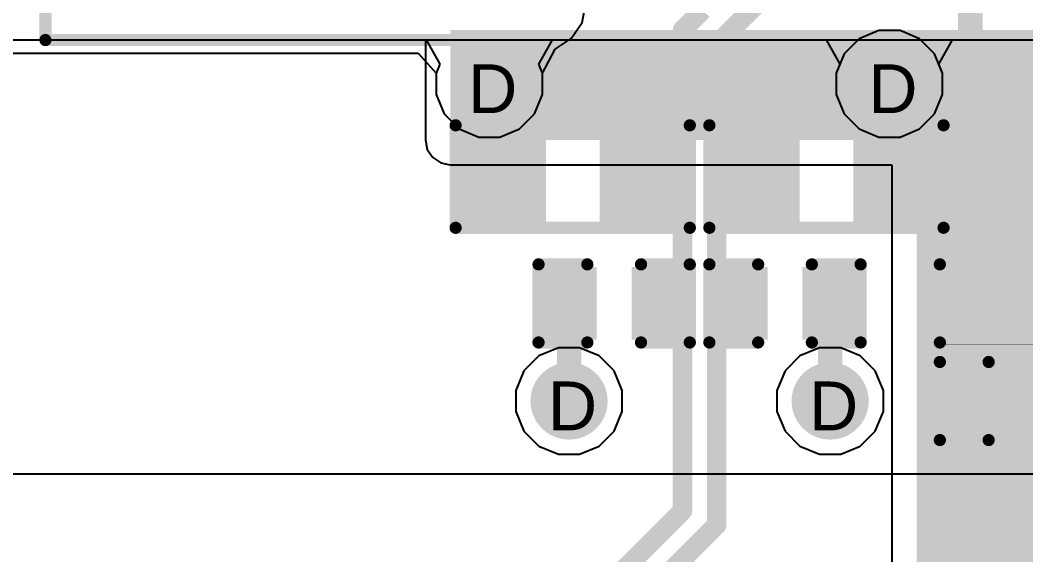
# Model space of a CAD drawing. Header units: inches. Extents: x 0 to 5401, y 0 to 5414.
# Drawn here: x 118.02 to 128.49, y 90.24 to 95.81 of the extents above; entities that cross this region are included whole.
import ezdxf

# ---------------------------------------------------------------- set-up
doc = ezdxf.new("R2010")
doc.units = ezdxf.units.IN
for name, color, linetype in [('Bottom Layer', 5, 'Continuous'), ('Bottom Solder', 6, 'Continuous'), ('Drill Drawing', 1, 'Continuous'), ('Layer 1', 16, 'Continuous'), ('Layer 2', 76, 'Continuous'), ('Top Layer', 1, 'Continuous'), ('Top Overlay', 2, 'Continuous'), ('Top Paste', 8, 'Continuous'), ('Top Solder', 216, 'Continuous'), ('Via Holes', 16, 'Continuous')]:
    doc.layers.add(name, color=color, linetype=linetype)
doc.styles.add('Arial', font='', dxfattribs={"height": 0.2})
doc.styles.get('Arial').set_extended_font_data('Arial')

# ---------------------------------------------------------------- blocks, each defined once
blk = doc.blocks.new('R___0402_53')
at = {"layer": 'Top Layer'}
for points in [[(-0.6985, -0.3175), (-0.6985, 0.3175), (-0.2412999999999999, 0.3175), (-0.2413, -0.3175)], [(0.2412999999999999, -0.3175), (0.2413, 0.3175), (0.6985, 0.3175), (0.6985, -0.3175)]]:
    blk.add_hatch(color=1, dxfattribs=at).paths.add_polyline_path(points)
at = {"layer": 'Top Paste'}
for points in [[(-0.6985, -0.3175), (-0.6985, 0.3175), (-0.2412999999999999, 0.3175), (-0.2413, -0.3175)], [(0.2412999999999999, -0.3175), (0.2413, 0.3175), (0.6985, 0.3175), (0.6985, -0.3175)]]:
    blk.add_hatch(color=8, dxfattribs=at).paths.add_polyline_path(points)
at = {"layer": 'Top Solder'}
for points in [[(-0.75350116, -0.37250116), (-0.75350116, 0.37250116), (-0.1862988399999999, 0.37250116), (-0.18629884, -0.37250116)], [(0.1862988399999999, -0.37250116), (0.18629884, 0.37250116), (0.75350116, 0.37250116), (0.75350116, -0.37250116)]]:
    blk.add_hatch(color=216, dxfattribs=at).paths.add_polyline_path(points)
at = {"layer": 'Top Overlay'}
for points in [[(-0.7874, 0.4064, 0.127, 0.127, 0), (0.7874, 0.4064, 0.127, 0.127, 0)], [(-0.7874, -0.4064, 0.127, 0.127, 0), (-0.7874, 0.4064, 0.127, 0.127, 0)], [(0.7874, -0.4064, 0.127, 0.127, 0), (0.7874, 0.4064, 0.127, 0.127, 0)], [(-0.7874, -0.4064, 0.127, 0.127, 0), (0.7874, -0.4064, 0.127, 0.127, 0)], [(-0.8128, -0.4318, 0.0032258, 0.0032258, 0), (0.8128, -0.4318, 0.0032258, 0.0032258, 0)]]:
    blk.add_lwpolyline(points, format="xyseb", dxfattribs=at)
for points in [[(-0.8191499999999999, 0.4064, 0.0635, 0.0635, 1), (-0.7556499999999999, 0.4064, 0.0635, 0.0635, 1)], [(-0.8191499999999999, 0.4064, 0.0635, 0.0635, 1), (-0.7556499999999999, 0.4064, 0.0635, 0.0635, 1)], [(0.7556499999999999, 0.4064, 0.0635, 0.0635, 1), (0.8191499999999999, 0.4064, 0.0635, 0.0635, 1)], [(0.7556499999999999, 0.4064, 0.0635, 0.0635, 1), (0.8191499999999999, 0.4064, 0.0635, 0.0635, 1)], [(-0.8191499999999999, -0.4064, 0.0635, 0.0635, 1), (-0.7556499999999999, -0.4064, 0.0635, 0.0635, 1)], [(-0.8191499999999999, -0.4064, 0.0635, 0.0635, 1), (-0.7556499999999999, -0.4064, 0.0635, 0.0635, 1)], [(0.7556499999999999, -0.4064, 0.0635, 0.0635, 1), (0.8191499999999999, -0.4064, 0.0635, 0.0635, 1)], [(0.7556499999999999, -0.4064, 0.0635, 0.0635, 1), (0.8191499999999999, -0.4064, 0.0635, 0.0635, 1)], [(-0.81360518, -0.4318, 0.0016129, 0.0016129, 1), (-0.8119948199999999, -0.4318, 0.0016129, 0.0016129, 1)], [(0.8119948199999999, -0.4318, 0.0016129, 0.0016129, 1), (0.81360518, -0.4318, 0.0016129, 0.0016129, 1)]]:
    blk.add_lwpolyline(points, format="xyseb", close=True, dxfattribs=at)
blk = doc.blocks.new('R___0603_60')
at = {"layer": 'Top Layer'}
for points in [[(-0.3809999999999999, 0.4445), (-0.3810000000000001, -0.4445), (-1.143, -0.4445), (-1.143, 0.4445)], [(1.143, 0.4445), (1.143, -0.4445), (0.3809999999999999, -0.4445), (0.3810000000000001, 0.4445)]]:
    blk.add_hatch(color=1, dxfattribs=at).paths.add_polyline_path(points)
at = {"layer": 'Top Paste'}
for points in [[(-0.3809999999999999, 0.4445), (-0.3810000000000001, -0.4445), (-1.143, -0.4445), (-1.143, 0.4445)], [(1.143, 0.4445), (1.143, -0.4445), (0.3809999999999999, -0.4445), (0.3810000000000001, 0.4445)]]:
    blk.add_hatch(color=8, dxfattribs=at).paths.add_polyline_path(points)
at = {"layer": 'Top Solder'}
for points in [[(-0.2793999999999999, 0.5460999999999999), (-0.2794, -0.5461), (-1.2446, -0.5460999999999999), (-1.2446, 0.5461)], [(1.2446, 0.5460999999999999), (1.2446, -0.5461), (0.2793999999999999, -0.5460999999999999), (0.2794, 0.5461)]]:
    blk.add_hatch(color=216, dxfattribs=at).paths.add_polyline_path(points)
at = {"layer": 'Top Overlay'}
for points in [[(-1.2192, -0.5334, 0.127, 0.127, 0), (-1.2192, 0.5334, 0.127, 0.127, 0)], [(-1.2192, 0.5334, 0.127, 0.127, 0), (1.2192, 0.5334, 0.127, 0.127, 0)], [(1.2192, -0.5334, 0.127, 0.127, 0), (1.2192, 0.5334, 0.127, 0.127, 0)], [(-1.2192, -0.5334, 0.127, 0.127, 0), (1.2192, -0.5334, 0.127, 0.127, 0)]]:
    blk.add_lwpolyline(points, format="xyseb", dxfattribs=at)
for points in [[(-1.25095, 0.5334, 0.0635, 0.0635, 1), (-1.18745, 0.5334, 0.0635, 0.0635, 1)], [(-1.25095, 0.5334, 0.0635, 0.0635, 1), (-1.18745, 0.5334, 0.0635, 0.0635, 1)], [(1.18745, 0.5334, 0.0635, 0.0635, 1), (1.25095, 0.5334, 0.0635, 0.0635, 1)], [(1.18745, 0.5334, 0.0635, 0.0635, 1), (1.25095, 0.5334, 0.0635, 0.0635, 1)], [(-1.25095, -0.5334, 0.0635, 0.0635, 1), (-1.18745, -0.5334, 0.0635, 0.0635, 1)], [(-1.25095, -0.5334, 0.0635, 0.0635, 1), (-1.18745, -0.5334, 0.0635, 0.0635, 1)], [(1.18745, -0.5334, 0.0635, 0.0635, 1), (1.25095, -0.5334, 0.0635, 0.0635, 1)], [(1.18745, -0.5334, 0.0635, 0.0635, 1), (1.25095, -0.5334, 0.0635, 0.0635, 1)]]:
    blk.add_lwpolyline(points, format="xyseb", close=True, dxfattribs=at)
blk = doc.blocks.new('R___0603_62')
at = {"layer": 'Top Layer'}
for points in [[(-0.3809999999999999, 0.4445), (-0.3809999999999999, -0.4445), (-1.143, -0.4445), (-1.143, 0.4445)], [(1.143, 0.4445), (1.143, -0.4445), (0.3809999999999999, -0.4445), (0.3809999999999999, 0.4445)]]:
    blk.add_hatch(color=1, dxfattribs=at).paths.add_polyline_path(points)
at = {"layer": 'Top Paste'}
for points in [[(-0.3809999999999999, 0.4445), (-0.3809999999999999, -0.4445), (-1.143, -0.4445), (-1.143, 0.4445)], [(1.143, 0.4445), (1.143, -0.4445), (0.3809999999999999, -0.4445), (0.3809999999999999, 0.4445)]]:
    blk.add_hatch(color=8, dxfattribs=at).paths.add_polyline_path(points)
at = {"layer": 'Top Solder'}
for points in [[(-0.2794, 0.5460999999999999), (-0.2794, -0.5460999999999999), (-1.2446, -0.5460999999999999), (-1.2446, 0.5460999999999999)], [(1.2446, 0.5460999999999999), (1.2446, -0.5460999999999999), (0.2794, -0.5460999999999999), (0.2794, 0.5460999999999999)]]:
    blk.add_hatch(color=216, dxfattribs=at).paths.add_polyline_path(points)
at = {"layer": 'Top Overlay'}
for points in [[(-1.2192, 0.5334, 0.127, 0.127, 0), (-1.2192, -0.5334, 0.127, 0.127, 0)], [(1.2192, 0.5334, 0.127, 0.127, 0), (-1.2192, 0.5334, 0.127, 0.127, 0)], [(1.2192, 0.5334, 0.127, 0.127, 0), (1.2192, -0.5334, 0.127, 0.127, 0)], [(1.2192, -0.5334, 0.127, 0.127, 0), (-1.2192, -0.5334, 0.127, 0.127, 0)]]:
    blk.add_lwpolyline(points, format="xyseb", dxfattribs=at)
for points in [[(-1.25095, 0.5334, 0.0635, 0.0635, 1), (-1.18745, 0.5334, 0.0635, 0.0635, 1)], [(-1.25095, 0.5334, 0.0635, 0.0635, 1), (-1.18745, 0.5334, 0.0635, 0.0635, 1)], [(1.18745, 0.5334, 0.0635, 0.0635, 1), (1.25095, 0.5334, 0.0635, 0.0635, 1)], [(1.18745, 0.5334, 0.0635, 0.0635, 1), (1.25095, 0.5334, 0.0635, 0.0635, 1)], [(-1.25095, -0.5334, 0.0635, 0.0635, 1), (-1.18745, -0.5334, 0.0635, 0.0635, 1)], [(-1.25095, -0.5334, 0.0635, 0.0635, 1), (-1.18745, -0.5334, 0.0635, 0.0635, 1)], [(1.18745, -0.5334, 0.0635, 0.0635, 1), (1.25095, -0.5334, 0.0635, 0.0635, 1)], [(1.18745, -0.5334, 0.0635, 0.0635, 1), (1.25095, -0.5334, 0.0635, 0.0635, 1)]]:
    blk.add_lwpolyline(points, format="xyseb", close=True, dxfattribs=at)
blk = doc.blocks.new('HR911105A_180')
at = {"layer": 'Top Overlay'}
for points in [[(-7.999999239999999, -8.484997, 0.127, 0.127, 0), (-7.999999239999999, -2.6049986, 0.127, 0.127, 0)], [(-7.999999239999999, -8.484997, 0.127, 0.127, 0), (7.999999239999999, -8.484997, 0.127, 0.127, 0)]]:
    blk.add_lwpolyline(points, format="xyseb", dxfattribs=at)
blk.add_lwpolyline([(-8.03174924, -8.484997, 0.0635, 0.0635, 1), (-7.96824924, -8.484997, 0.0635, 0.0635, 1)], format="xyseb", close=True, dxfattribs=at)
blk.add_lwpolyline([(-8.03174924, -8.484997, 0.0635, 0.0635, 1), (-7.96824924, -8.484997, 0.0635, 0.0635, 1)], format="xyseb", close=True, dxfattribs=at)
blk = doc.blocks.new('C___0402_238')
at = {"layer": 'Top Layer'}
for points in [[(-0.6985, -0.3175), (-0.6985, 0.3175), (-0.2412999999999999, 0.3175), (-0.2413, -0.3175)], [(0.2412999999999999, -0.3175), (0.2413, 0.3175), (0.6985, 0.3175), (0.6985, -0.3175)]]:
    blk.add_hatch(color=1, dxfattribs=at).paths.add_polyline_path(points)
at = {"layer": 'Top Paste'}
for points in [[(-0.6985, -0.3175), (-0.6985, 0.3175), (-0.2412999999999999, 0.3175), (-0.2413, -0.3175)], [(0.2412999999999999, -0.3175), (0.2413, 0.3175), (0.6985, 0.3175), (0.6985, -0.3175)]]:
    blk.add_hatch(color=8, dxfattribs=at).paths.add_polyline_path(points)
at = {"layer": 'Top Solder'}
for points in [[(-0.7584998799999999, -0.37749988), (-0.7584998799999999, 0.37749988), (-0.18130012, 0.37749988), (-0.18130012, -0.37749988)], [(0.18130012, -0.37749988), (0.18130012, 0.37749988), (0.7584998799999999, 0.37749988), (0.7584998799999999, -0.37749988)]]:
    blk.add_hatch(color=216, dxfattribs=at).paths.add_polyline_path(points)
at = {"layer": 'Top Overlay'}
for points in [[(-0.7874, 0.4064, 0.127, 0.127, 0), (-0.7874, -0.4064, 0.127, 0.127, 0)], [(-0.2794, 0.4064, 0.127, 0.127, 0), (-0.7874, 0.4064, 0.127, 0.127, 0)], [(0.7874, 0.4064, 0.127, 0.127, 0), (0.2794, 0.4064, 0.127, 0.127, 0)], [(0.7874, 0.4064, 0.127, 0.127, 0), (0.7874, -0.4064, 0.127, 0.127, 0)], [(-0.2794, -0.4064, 0.127, 0.127, 0), (-0.7874, -0.4064, 0.127, 0.127, 0)], [(0.7874, -0.4064, 0.127, 0.127, 0), (0.2794, -0.4064, 0.127, 0.127, 0)]]:
    blk.add_lwpolyline(points, format="xyseb", dxfattribs=at)
for points in [[(-0.8191499999999999, 0.4064, 0.0635, 0.0635, 1), (-0.7556499999999999, 0.4064, 0.0635, 0.0635, 1)], [(-0.8191499999999999, 0.4064, 0.0635, 0.0635, 1), (-0.7556499999999999, 0.4064, 0.0635, 0.0635, 1)], [(-0.31115, 0.4064, 0.0635, 0.0635, 1), (-0.24765, 0.4064, 0.0635, 0.0635, 1)], [(0.24765, 0.4064, 0.0635, 0.0635, 1), (0.31115, 0.4064, 0.0635, 0.0635, 1)], [(0.7556499999999999, 0.4064, 0.0635, 0.0635, 1), (0.8191499999999999, 0.4064, 0.0635, 0.0635, 1)], [(0.7556499999999999, 0.4064, 0.0635, 0.0635, 1), (0.8191499999999999, 0.4064, 0.0635, 0.0635, 1)], [(-0.8191499999999999, -0.4064, 0.0635, 0.0635, 1), (-0.7556499999999999, -0.4064, 0.0635, 0.0635, 1)], [(-0.8191499999999999, -0.4064, 0.0635, 0.0635, 1), (-0.7556499999999999, -0.4064, 0.0635, 0.0635, 1)], [(-0.31115, -0.4064, 0.0635, 0.0635, 1), (-0.24765, -0.4064, 0.0635, 0.0635, 1)], [(0.24765, -0.4064, 0.0635, 0.0635, 1), (0.31115, -0.4064, 0.0635, 0.0635, 1)], [(0.7556499999999999, -0.4064, 0.0635, 0.0635, 1), (0.8191499999999999, -0.4064, 0.0635, 0.0635, 1)], [(0.7556499999999999, -0.4064, 0.0635, 0.0635, 1), (0.8191499999999999, -0.4064, 0.0635, 0.0635, 1)]]:
    blk.add_lwpolyline(points, format="xyseb", close=True, dxfattribs=at)
blk = doc.blocks.new('C___0402_244')
at = {"layer": 'Top Layer'}
for points in [[(-0.6985, -0.3175), (-0.6985, 0.3175), (-0.2412999999999999, 0.3175), (-0.2413, -0.3175)], [(0.2412999999999999, -0.3175), (0.2413, 0.3175), (0.6985, 0.3175), (0.6985, -0.3175)]]:
    blk.add_hatch(color=1, dxfattribs=at).paths.add_polyline_path(points)
at = {"layer": 'Top Paste'}
for points in [[(-0.6985, -0.3175), (-0.6985, 0.3175), (-0.2412999999999999, 0.3175), (-0.2413, -0.3175)], [(0.2412999999999999, -0.3175), (0.2413, 0.3175), (0.6985, 0.3175), (0.6985, -0.3175)]]:
    blk.add_hatch(color=8, dxfattribs=at).paths.add_polyline_path(points)
at = {"layer": 'Top Solder'}
for points in [[(-0.7584998799999999, -0.37749988), (-0.7584998799999999, 0.37749988), (-0.18130012, 0.37749988), (-0.18130012, -0.37749988)], [(0.18130012, -0.37749988), (0.18130012, 0.37749988), (0.7584998799999999, 0.37749988), (0.7584998799999999, -0.37749988)]]:
    blk.add_hatch(color=216, dxfattribs=at).paths.add_polyline_path(points)
at = {"layer": 'Top Overlay'}
for points in [[(-0.7874, 0.4064, 0.127, 0.127, 0), (-0.7874, -0.4064, 0.127, 0.127, 0)], [(-0.2794, 0.4064, 0.127, 0.127, 0), (-0.7874, 0.4064, 0.127, 0.127, 0)], [(0.7874, 0.4064, 0.127, 0.127, 0), (0.2794, 0.4064, 0.127, 0.127, 0)], [(0.7874, 0.4064, 0.127, 0.127, 0), (0.7874, -0.4064, 0.127, 0.127, 0)], [(-0.2794, -0.4064, 0.127, 0.127, 0), (-0.7874, -0.4064, 0.127, 0.127, 0)], [(0.7874, -0.4064, 0.127, 0.127, 0), (0.2794, -0.4064, 0.127, 0.127, 0)]]:
    blk.add_lwpolyline(points, format="xyseb", dxfattribs=at)
for points in [[(-0.8191499999999999, 0.4064, 0.0635, 0.0635, 1), (-0.7556499999999999, 0.4064, 0.0635, 0.0635, 1)], [(-0.8191499999999999, 0.4064, 0.0635, 0.0635, 1), (-0.7556499999999999, 0.4064, 0.0635, 0.0635, 1)], [(-0.31115, 0.4064, 0.0635, 0.0635, 1), (-0.24765, 0.4064, 0.0635, 0.0635, 1)], [(0.24765, 0.4064, 0.0635, 0.0635, 1), (0.31115, 0.4064, 0.0635, 0.0635, 1)], [(0.7556499999999999, 0.4064, 0.0635, 0.0635, 1), (0.8191499999999999, 0.4064, 0.0635, 0.0635, 1)], [(0.7556499999999999, 0.4064, 0.0635, 0.0635, 1), (0.8191499999999999, 0.4064, 0.0635, 0.0635, 1)], [(-0.8191499999999999, -0.4064, 0.0635, 0.0635, 1), (-0.7556499999999999, -0.4064, 0.0635, 0.0635, 1)], [(-0.8191499999999999, -0.4064, 0.0635, 0.0635, 1), (-0.7556499999999999, -0.4064, 0.0635, 0.0635, 1)], [(-0.31115, -0.4064, 0.0635, 0.0635, 1), (-0.24765, -0.4064, 0.0635, 0.0635, 1)], [(0.24765, -0.4064, 0.0635, 0.0635, 1), (0.31115, -0.4064, 0.0635, 0.0635, 1)], [(0.7556499999999999, -0.4064, 0.0635, 0.0635, 1), (0.8191499999999999, -0.4064, 0.0635, 0.0635, 1)], [(0.7556499999999999, -0.4064, 0.0635, 0.0635, 1), (0.8191499999999999, -0.4064, 0.0635, 0.0635, 1)]]:
    blk.add_lwpolyline(points, format="xyseb", close=True, dxfattribs=at)
blk = doc.blocks.new('C___0402_246')
at = {"layer": 'Top Layer'}
for points in [[(-0.6985, -0.3175), (-0.6985, 0.3175), (-0.2412999999999999, 0.3175), (-0.2413, -0.3175)], [(0.2412999999999999, -0.3175), (0.2413, 0.3175), (0.6985, 0.3175), (0.6985, -0.3175)]]:
    blk.add_hatch(color=1, dxfattribs=at).paths.add_polyline_path(points)
at = {"layer": 'Top Paste'}
for points in [[(-0.6985, -0.3175), (-0.6985, 0.3175), (-0.2412999999999999, 0.3175), (-0.2413, -0.3175)], [(0.2412999999999999, -0.3175), (0.2413, 0.3175), (0.6985, 0.3175), (0.6985, -0.3175)]]:
    blk.add_hatch(color=8, dxfattribs=at).paths.add_polyline_path(points)
at = {"layer": 'Top Solder'}
for points in [[(-0.7584998799999999, -0.37749988), (-0.7584998799999999, 0.37749988), (-0.18130012, 0.37749988), (-0.18130012, -0.37749988)], [(0.18130012, -0.37749988), (0.18130012, 0.37749988), (0.7584998799999999, 0.37749988), (0.7584998799999999, -0.37749988)]]:
    blk.add_hatch(color=216, dxfattribs=at).paths.add_polyline_path(points)
at = {"layer": 'Top Overlay'}
for points in [[(-0.7874, -0.4064, 0.127, 0.127, 0), (-0.7874, 0.4064, 0.127, 0.127, 0)], [(-0.7874, 0.4064, 0.127, 0.127, 0), (-0.2794, 0.4064, 0.127, 0.127, 0)], [(0.2794, 0.4064, 0.127, 0.127, 0), (0.7874, 0.4064, 0.127, 0.127, 0)], [(0.7874, -0.4064, 0.127, 0.127, 0), (0.7874, 0.4064, 0.127, 0.127, 0)], [(-0.7874, -0.4064, 0.127, 0.127, 0), (-0.2794, -0.4064, 0.127, 0.127, 0)], [(0.2794, -0.4064, 0.127, 0.127, 0), (0.7874, -0.4064, 0.127, 0.127, 0)]]:
    blk.add_lwpolyline(points, format="xyseb", dxfattribs=at)
for points in [[(-0.8191499999999999, 0.4064, 0.0635, 0.0635, 1), (-0.7556499999999999, 0.4064, 0.0635, 0.0635, 1)], [(-0.8191499999999999, 0.4064, 0.0635, 0.0635, 1), (-0.7556499999999999, 0.4064, 0.0635, 0.0635, 1)], [(-0.31115, 0.4064, 0.0635, 0.0635, 1), (-0.24765, 0.4064, 0.0635, 0.0635, 1)], [(0.24765, 0.4064, 0.0635, 0.0635, 1), (0.31115, 0.4064, 0.0635, 0.0635, 1)], [(0.7556499999999999, 0.4064, 0.0635, 0.0635, 1), (0.8191499999999999, 0.4064, 0.0635, 0.0635, 1)], [(0.7556499999999999, 0.4064, 0.0635, 0.0635, 1), (0.8191499999999999, 0.4064, 0.0635, 0.0635, 1)], [(-0.8191499999999999, -0.4064, 0.0635, 0.0635, 1), (-0.7556499999999999, -0.4064, 0.0635, 0.0635, 1)], [(-0.8191499999999999, -0.4064, 0.0635, 0.0635, 1), (-0.7556499999999999, -0.4064, 0.0635, 0.0635, 1)], [(-0.31115, -0.4064, 0.0635, 0.0635, 1), (-0.24765, -0.4064, 0.0635, 0.0635, 1)], [(0.24765, -0.4064, 0.0635, 0.0635, 1), (0.31115, -0.4064, 0.0635, 0.0635, 1)], [(0.7556499999999999, -0.4064, 0.0635, 0.0635, 1), (0.8191499999999999, -0.4064, 0.0635, 0.0635, 1)], [(0.7556499999999999, -0.4064, 0.0635, 0.0635, 1), (0.8191499999999999, -0.4064, 0.0635, 0.0635, 1)]]:
    blk.add_lwpolyline(points, format="xyseb", close=True, dxfattribs=at)

msp = doc.modelspace()

# ---------------------------------------------------------------- hatches: boundary and pattern name
at = {"layer": 'Bottom Layer'}
for points in [[(122.49981342, 94.55761123999999), (133.72661342, 94.55761123999999), (133.72661342, 95.70061124), (122.49981342, 95.70061124)], [(127.3556127, 85.08341124), (128.8034127, 85.08341124), (128.8034127, 95.70061124), (127.3556127, 95.70061124)]]:
    msp.add_hatch(color=5, dxfattribs=at).paths.add_polyline_path(points)
h = msp.add_hatch(color=5, dxfattribs=at)
edge = h.paths.add_edge_path()
edge.add_arc((122.90561144, 95.14181124), 0.2999994, 0, 360)
h = msp.add_hatch(color=5, dxfattribs=at)
edge = h.paths.add_edge_path()
edge.add_arc((127.07181342, 95.14181124), 0.2999994, 0, 360)
h = msp.add_hatch(color=5, dxfattribs=at)
edge = h.paths.add_edge_path()
edge.add_arc((123.7361127, 91.83981124), 0.2999994, 0, 360)
h = msp.add_hatch(color=5, dxfattribs=at)
edge = h.paths.add_edge_path()
edge.add_arc((126.45451468, 91.83981124), 0.2999994, 0, 360)
at = {"layer": 'Bottom Solder'}
h = msp.add_hatch(color=6, dxfattribs=at)
edge = h.paths.add_edge_path()
edge.add_arc((122.90561144, 95.14181124), 0.4015993999999999, 0, 360)
h = msp.add_hatch(color=6, dxfattribs=at)
edge = h.paths.add_edge_path()
edge.add_arc((127.07181342, 95.14181124), 0.4015993999999999, 0, 360)
h = msp.add_hatch(color=6, dxfattribs=at)
edge = h.paths.add_edge_path()
edge.add_arc((123.7361127, 91.83981124), 0.4015993999999999, 0, 360)
h = msp.add_hatch(color=6, dxfattribs=at)
edge = h.paths.add_edge_path()
edge.add_arc((126.45451468, 91.83981124), 0.4015993999999999, 0, 360)
at = {"layer": 'Layer 1'}
h = msp.add_hatch(color=16, dxfattribs=at)
edge = h.paths.add_edge_path()
edge.add_arc((122.90561144, 95.14181124), 0.2999994, 0, 360)
h = msp.add_hatch(color=16, dxfattribs=at)
edge = h.paths.add_edge_path()
edge.add_arc((127.07181342, 95.14181124), 0.2999994, 0, 360)
h = msp.add_hatch(color=16, dxfattribs=at)
edge = h.paths.add_edge_path()
edge.add_arc((123.7361127, 91.83981124), 0.2999994, 0, 360)
h = msp.add_hatch(color=16, dxfattribs=at)
edge = h.paths.add_edge_path()
edge.add_arc((126.45451468, 91.83981124), 0.2999994, 0, 360)
at = {"layer": 'Layer 2'}
h = msp.add_hatch(color=76, dxfattribs=at)
edge = h.paths.add_edge_path()
edge.add_arc((122.90561144, 95.14181124), 0.2999994, 0, 360)
h = msp.add_hatch(color=76, dxfattribs=at)
edge = h.paths.add_edge_path()
edge.add_arc((127.07181342, 95.14181124), 0.2999994, 0, 360)
h = msp.add_hatch(color=76, dxfattribs=at)
edge = h.paths.add_edge_path()
edge.add_arc((123.7361127, 91.83981124), 0.2999994, 0, 360)
h = msp.add_hatch(color=76, dxfattribs=at)
edge = h.paths.add_edge_path()
edge.add_arc((126.45451468, 91.83981124), 0.2999994, 0, 360)
at = {"layer": 'Top Layer'}
h = msp.add_hatch(color=1, dxfattribs=at)
edge = h.paths.add_edge_path()
edge.add_arc((122.90561144, 95.14181124), 0.2999994, 0, 360)
h = msp.add_hatch(color=1, dxfattribs=at)
edge = h.paths.add_edge_path()
edge.add_arc((127.07181342, 95.14181124), 0.2999994, 0, 360)
h = msp.add_hatch(color=1, dxfattribs=at)
edge = h.paths.add_edge_path()
edge.add_arc((123.7361127, 91.83981124), 0.2999994, 0, 360)
h = msp.add_hatch(color=1, dxfattribs=at)
edge = h.paths.add_edge_path()
edge.add_arc((126.45451468, 91.83981124), 0.2999994, 0, 360)
at = {"layer": 'Top Solder'}
h = msp.add_hatch(color=216, dxfattribs=at)
edge = h.paths.add_edge_path()
edge.add_arc((122.90561144, 95.14181124), 0.4015993999999999, 0, 360)
h = msp.add_hatch(color=216, dxfattribs=at)
edge = h.paths.add_edge_path()
edge.add_arc((127.07181342, 95.14181124), 0.4015993999999999, 0, 360)
h = msp.add_hatch(color=216, dxfattribs=at)
edge = h.paths.add_edge_path()
edge.add_arc((123.7361127, 91.83981124), 0.4015993999999999, 0, 360)
h = msp.add_hatch(color=216, dxfattribs=at)
edge = h.paths.add_edge_path()
edge.add_arc((126.45451468, 91.83981124), 0.4015993999999999, 0, 360)
at = {"layer": 'Via Holes'}
h = msp.add_hatch(color=7, dxfattribs=at)
edge = h.paths.add_edge_path()
edge.add_arc((122.90561144, 95.14181124), 0.1499997, 0, 360)
h = msp.add_hatch(color=7, dxfattribs=at)
edge = h.paths.add_edge_path()
edge.add_arc((127.07181342, 95.14181124), 0.1499997, 0, 360)
h = msp.add_hatch(color=7, dxfattribs=at)
edge = h.paths.add_edge_path()
edge.add_arc((123.7361127, 91.83981124), 0.1499997, 0, 360)
h = msp.add_hatch(color=7, dxfattribs=at)
edge = h.paths.add_edge_path()
edge.add_arc((126.45451468, 91.83981124), 0.1499997, 0, 360)

# ---------------------------------------------------------------- linework, layer by layer
at = {"layer": 'Bottom Layer'}
for p, q in [((94.8436127, 95.59901124), (134.2898127, 95.59901124)), ((110.54578856, 95.59901124), (122.24083756, 95.59901124)), ((122.24083756, 95.59901124), (122.24083756, 94.55761123999999)), ((122.24083756, 94.55761123999999), (122.2605505, 94.45850551999999)), ((122.2605505, 94.45850551999999), (122.31668958, 94.37448739999999)), ((122.31668958, 94.37448739999999), (122.4007077, 94.31834832)), ((122.4007077, 94.31834832), (122.49981342, 94.29863538)), ((122.49981342, 94.29863538), (127.09663684, 94.29863538)), ((127.09663684, 94.29863538), (127.09663684, 86.7901871))]:
    msp.add_line(p, q, dxfattribs=at)
for points in [[(122.90561144, 95.14181124, 0.3809999999999999, 0.3809999999999999, 0), (127.07181342, 95.14181124, 0.3809999999999999, 0.3809999999999999, 0)], [(127.07181342, 95.14181124, 0.3809999999999999, 0.3809999999999999, 0), (129.24021396, 95.14181124, 0.3809999999999999, 0.3809999999999999, 0)]]:
    msp.add_lwpolyline(points, format="xyseb", dxfattribs=at)
for points in [[(122.81036144, 95.14181124, 0.1905, 0.1905, 1), (123.00086144, 95.14181124, 0.1905, 0.1905, 1)], [(126.97656342, 95.14181124, 0.1905, 0.1905, 1), (127.16706342, 95.14181124, 0.1905, 0.1905, 1)], [(126.97656342, 95.14181124, 0.1905, 0.1905, 1), (127.16706342, 95.14181124, 0.1905, 0.1905, 1)]]:
    msp.add_lwpolyline(points, format="xyseb", close=True, dxfattribs=at)
at = {"layer": 'Layer 1'}
for p, q in [((123.87173854, 95.78179979999999), (123.91116442, 95.98001124)), ((123.75946038, 95.61376356), (123.87173854, 95.78179979999999)), ((123.59142668, 95.50148793999999), (123.75946038, 95.61376356)), ((126.75799896, 95.61146993999999), (126.60215472, 95.4556257)), ((126.96161552, 95.69581063999999), (126.75799896, 95.61146993999999)), ((127.18201132, 95.69581063999999), (126.96161552, 95.69581063999999)), ((127.38562788, 95.61146993999999), (127.18201132, 95.69581063999999)), ((127.54147212, 95.4556257), (127.38562788, 95.61146993999999)), ((110.70793708, 95.46205952), (122.1636876, 95.46205952)), ((122.1636876, 95.46205952), (122.35161204, 95.25200659999999)), ((123.45961084, 95.25200659999999), (123.59142668, 95.50148793999999)), ((126.60215472, 95.4556257), (126.51781402, 95.25200914)), ((127.62581282, 95.25200914), (127.54147212, 95.4556257)), ((122.35161204, 95.25200659999999), (122.35161204, 95.03161333999999)), ((123.45961084, 95.03161333999999), (123.45961084, 95.25200659999999)), ((126.51781402, 95.25200914), (126.51781402, 95.03161333999999)), ((127.62581282, 95.03161333999999), (127.62581282, 95.25200914)), ((122.35161204, 95.03161333999999), (122.43595274, 94.82799677999999)), ((123.37527014, 94.82799677999999), (123.45961084, 95.03161333999999)), ((126.51781402, 95.03161333999999), (126.60215472, 94.82799677999999)), ((127.54147212, 94.82799677999999), (127.62581282, 95.03161333999999)), ((122.43595274, 94.82799677999999), (122.59179698, 94.67215254)), ((123.2194259, 94.67215254), (123.37527014, 94.82799677999999)), ((126.60215472, 94.82799677999999), (126.75799896, 94.67215254)), ((127.38562788, 94.67215254), (127.54147212, 94.82799677999999)), ((122.59179698, 94.67215254), (122.79541354, 94.58781184)), ((123.01580934, 94.58781184), (123.2194259, 94.67215254)), ((126.75799896, 94.67215254), (126.96161552, 94.58781184)), ((127.18201132, 94.58781184), (127.38562788, 94.67215254)), ((122.79541354, 94.58781184), (123.01580934, 94.58781184)), ((126.96161552, 94.58781184), (127.18201132, 94.58781184))]:
    msp.add_line(p, q, dxfattribs=at)
at = {"layer": 'Layer 2'}
for p, q in [((94.8436127, 95.59901124), (134.2898127, 95.59901124)), ((110.62415518, 95.59901124), (122.2474695, 95.59901124)), ((122.2474695, 95.59901124), (122.39013368, 95.3450087)), ((123.4210892, 95.3450087), (123.56375338, 95.59901124)), ((123.56375338, 95.59901124), (126.41367148, 95.59901124)), ((126.41367148, 95.59901124), (126.55633566, 95.3450087)), ((127.58729118, 95.3450087), (127.72995536, 95.59901124)), ((127.72995536, 95.59901124), (128.58207202, 95.59901124)), ((122.39013368, 95.3450087), (122.35161204, 95.25200914)), ((123.45961084, 95.25200914), (123.4210892, 95.3450087)), ((126.55633566, 95.3450087), (126.51781402, 95.25200914)), ((127.62581282, 95.25200914), (127.58729118, 95.3450087)), ((122.35161204, 95.25200914), (122.35161204, 95.03161333999999)), ((123.45961084, 95.03161333999999), (123.45961084, 95.25200914)), ((126.51781402, 95.25200914), (126.51781402, 95.03161333999999)), ((127.62581282, 95.03161333999999), (127.62581282, 95.25200914)), ((122.35161204, 95.03161333999999), (122.43595274, 94.82799677999999)), ((123.37527014, 94.82799677999999), (123.45961084, 95.03161333999999)), ((126.51781402, 95.03161333999999), (126.60215472, 94.82799677999999)), ((127.54147212, 94.82799677999999), (127.62581282, 95.03161333999999)), ((122.43595274, 94.82799677999999), (122.59179698, 94.67215254)), ((123.2194259, 94.67215254), (123.37527014, 94.82799677999999)), ((126.60215472, 94.82799677999999), (126.75799896, 94.67215254)), ((127.38562788, 94.67215254), (127.54147212, 94.82799677999999)), ((122.59179698, 94.67215254), (122.79541354, 94.58781184)), ((123.01580934, 94.58781184), (123.2194259, 94.67215254)), ((126.75799896, 94.67215254), (126.96161552, 94.58781184)), ((127.18201132, 94.58781184), (127.38562788, 94.67215254)), ((122.79541354, 94.58781184), (123.01580934, 94.58781184)), ((126.96161552, 94.58781184), (127.18201132, 94.58781184)), ((123.6259148, 92.39381064), (123.42229824, 92.30946994)), ((123.8463106, 92.39381064), (123.6259148, 92.39381064)), ((124.04992716, 92.30946994), (123.8463106, 92.39381064)), ((126.34431678, 92.39381064), (126.14070022, 92.30946994)), ((126.56471258, 92.39381064), (126.34431678, 92.39381064)), ((126.76832914, 92.30946994), (126.56471258, 92.39381064)), ((123.42229824, 92.30946994), (123.266454, 92.15362569999999)), ((124.2057714, 92.15362569999999), (124.04992716, 92.30946994)), ((126.14070022, 92.30946994), (125.98485598, 92.15362569999999)), ((126.92417338, 92.15362569999999), (126.76832914, 92.30946994)), ((123.266454, 92.15362569999999), (123.1821133, 91.95000913999999)), ((124.2901121, 91.95000913999999), (124.2057714, 92.15362569999999)), ((125.98485598, 92.15362569999999), (125.90051528, 91.95000913999999)), ((127.00851408, 91.95000913999999), (126.92417338, 92.15362569999999)), ((123.1821133, 91.95000913999999), (123.1821133, 91.72961333999999)), ((124.2901121, 91.72961333999999), (124.2901121, 91.95000913999999)), ((125.90051528, 91.95000913999999), (125.90051528, 91.72961333999999)), ((127.00851408, 91.72961333999999), (127.00851408, 91.95000913999999)), ((123.1821133, 91.72961333999999), (123.266454, 91.52599678)), ((124.2057714, 91.52599678), (124.2901121, 91.72961333999999)), ((125.90051528, 91.72961333999999), (125.98485598, 91.52599678)), ((126.92417338, 91.52599678), (127.00851408, 91.72961333999999)), ((123.266454, 91.52599678), (123.42229824, 91.37015253999999)), ((124.04992716, 91.37015253999999), (124.2057714, 91.52599678)), ((125.98485598, 91.52599678), (126.14070022, 91.37015253999999)), ((126.76832914, 91.37015253999999), (126.92417338, 91.52599678)), ((123.42229824, 91.37015253999999), (123.6259148, 91.28581184)), ((123.8463106, 91.28581184), (124.04992716, 91.37015253999999)), ((126.14070022, 91.37015253999999), (126.34431678, 91.28581184)), ((126.56471258, 91.28581184), (126.76832914, 91.37015253999999)), ((123.6259148, 91.28581184), (123.8463106, 91.28581184)), ((126.34431678, 91.28581184), (126.56471258, 91.28581184))]:
    msp.add_line(p, q, dxfattribs=at)
at = {"layer": 'Top Layer'}
msp.add_line((134.28400118, 91.07781123999999), (94.84710774, 91.07781123999999), dxfattribs=at)
for points in [[(127.9144127, 92.85581124, 0.254, 0.254, 0), (127.9144127, 96.19761557999999, 0.254, 0.254, 0)], [(125.27311496, 95.5536189, 0.2032, 0.2032, 0), (125.84475974, 96.12526368, 0.2032, 0.2032, 0)], [(124.91751242, 95.70091096, 0.2032, 0.2032, 0), (125.12582036, 95.9092189, 0.2032, 0.2032, 0)], [(124.91751242, 94.62141095999999, 0.2032, 0.2032, 0), (124.91751242, 95.70091096, 0.2032, 0.2032, 0)], [(125.27311242, 94.62141349999999, 0.2032, 0.2032, 0), (125.27311242, 95.5536189, 0.2032, 0.2032, 0)], [(125.27311242, 95.5536189, 0.2032, 0.2032, 0), (125.27311496, 95.5536189, 0.2032, 0.2032, 0)], [(122.90561144, 94.28321249999999, 0.254, 0.254, 0), (122.90561144, 95.14181124, 0.254, 0.254, 0)], [(127.07181342, 94.28321249999999, 0.254, 0.254, 0), (127.07181342, 95.14181124, 0.254, 0.254, 0)], [(124.5362127, 94.24011124, 0.2032, 0.2032, 0), (124.91751242, 94.62141095999999, 0.2032, 0.2032, 0)], [(125.27311242, 94.62141349999999, 0.2032, 0.2032, 0), (125.65441468, 94.24011124, 0.2032, 0.2032, 0)], [(122.90561144, 94.28321249999999, 0.254, 0.254, 0), (123.0122127, 94.17661124, 0.254, 0.254, 0)], [(127.07181342, 94.28321249999999, 0.254, 0.254, 0), (127.17841468, 94.17661124, 0.254, 0.254, 0)], [(124.5362127, 94.17661124, 0.2032, 0.2032, 0), (124.5362127, 94.24011124, 0.2032, 0.2032, 0)], [(124.5362127, 94.11311124, 0.2032, 0.2032, 0), (124.5362127, 94.17661124, 0.2032, 0.2032, 0)], [(125.65441468, 94.17661124, 0.2032, 0.2032, 0), (125.65441468, 94.24011124, 0.2032, 0.2032, 0)], [(125.65441468, 94.11311124, 0.2032, 0.2032, 0), (125.65441468, 94.17661124, 0.2032, 0.2032, 0)], [(124.5362127, 94.11311124, 0.2032, 0.2032, 0), (124.91751242, 93.73181152, 0.2032, 0.2032, 0)], [(125.27311242, 93.73180898, 0.2032, 0.2032, 0), (125.65441468, 94.11311124, 0.2032, 0.2032, 0)], [(124.91751242, 93.18631095999999, 0.2032, 0.2032, 0), (124.91751242, 93.73181152, 0.2032, 0.2032, 0)], [(125.27311242, 93.1863135, 0.2032, 0.2032, 0), (125.27311242, 93.73180898, 0.2032, 0.2032, 0)], [(124.6759127, 92.94471123999999, 0.2032, 0.2032, 0), (124.91751242, 93.18631095999999, 0.2032, 0.2032, 0)], [(125.27311242, 93.1863135, 0.2032, 0.2032, 0), (125.51471468, 92.94471123999999, 0.2032, 0.2032, 0)], [(124.6759127, 92.85581124, 0.2032, 0.2032, 0), (124.6759127, 92.94471123999999, 0.2032, 0.2032, 0)], [(125.51471468, 92.85581124, 0.2032, 0.2032, 0), (125.51471468, 92.94471123999999, 0.2032, 0.2032, 0)], [(123.7361127, 91.83981124, 0.254, 0.254, 0), (123.7361127, 92.85581124, 0.254, 0.254, 0)], [(124.6759127, 92.76691123999998, 0.2032, 0.2032, 0), (124.6759127, 92.85581124, 0.2032, 0.2032, 0)], [(125.51471468, 92.76691123999998, 0.2032, 0.2032, 0), (125.51471468, 92.85581124, 0.2032, 0.2032, 0)], [(126.45451468, 91.83981124, 0.254, 0.254, 0), (126.45451468, 92.85581124, 0.254, 0.254, 0)], [(127.9144127, 91.83981124, 0.254, 0.254, 0), (127.9144127, 92.85581124, 0.254, 0.254, 0)], [(124.6759127, 92.76691123999998, 0.2032, 0.2032, 0), (124.91751242, 92.52531151999999, 0.2032, 0.2032, 0)], [(125.27311242, 92.52530898, 0.2032, 0.2032, 0), (125.51471468, 92.76691123999998, 0.2032, 0.2032, 0)], [(124.91751242, 90.69711095999999, 0.2032, 0.2032, 0), (124.91751242, 92.52531151999999, 0.2032, 0.2032, 0)], [(125.27311242, 90.54981889999999, 0.2032, 0.2032, 0), (125.27311242, 92.52530898, 0.2032, 0.2032, 0)], [(123.8188151, 89.59841364, 0.2032, 0.2032, 0), (124.91751242, 90.69711095999999, 0.2032, 0.2032, 0)], [(123.96555852, 89.242265, 0.2032, 0.2032, 0), (125.27311242, 90.54981889999999, 0.2032, 0.2032, 0)]]:
    msp.add_lwpolyline(points, format="xyseb", dxfattribs=at)
for points in [[(124.86671242, 95.70091096, 0.1016, 0.1016, 1), (124.96831242, 95.70091096, 0.1016, 0.1016, 1)], [(124.86671242, 95.70091096, 0.1016, 0.1016, 1), (124.96831242, 95.70091096, 0.1016, 0.1016, 1)], [(125.22231242, 95.5536189, 0.1016, 0.1016, 1), (125.32391242, 95.5536189, 0.1016, 0.1016, 1)], [(125.22231242, 95.5536189, 0.1016, 0.1016, 1), (125.32391242, 95.5536189, 0.1016, 0.1016, 1)], [(125.22231496, 95.5536189, 0.1016, 0.1016, 1), (125.32391496, 95.5536189, 0.1016, 0.1016, 1)], [(125.22231496, 95.5536189, 0.1016, 0.1016, 1), (125.32391496, 95.5536189, 0.1016, 0.1016, 1)], [(122.84211144, 95.14181124, 0.127, 0.127, 1), (122.96911144, 95.14181124, 0.127, 0.127, 1)], [(127.00831342, 95.14181124, 0.127, 0.127, 1), (127.13531342, 95.14181124, 0.127, 0.127, 1)], [(124.86671242, 94.62141095999999, 0.1016, 0.1016, 1), (124.96831242, 94.62141095999999, 0.1016, 0.1016, 1)], [(124.86671242, 94.62141095999999, 0.1016, 0.1016, 1), (124.96831242, 94.62141095999999, 0.1016, 0.1016, 1)], [(125.22231242, 94.62141349999999, 0.1016, 0.1016, 1), (125.32391242, 94.62141349999999, 0.1016, 0.1016, 1)], [(125.22231242, 94.62141349999999, 0.1016, 0.1016, 1), (125.32391242, 94.62141349999999, 0.1016, 0.1016, 1)], [(122.84211144, 94.28321249999999, 0.127, 0.127, 1), (122.96911144, 94.28321249999999, 0.127, 0.127, 1)], [(122.84211144, 94.28321249999999, 0.127, 0.127, 1), (122.96911144, 94.28321249999999, 0.127, 0.127, 1)], [(127.00831342, 94.28321249999999, 0.127, 0.127, 1), (127.13531342, 94.28321249999999, 0.127, 0.127, 1)], [(127.00831342, 94.28321249999999, 0.127, 0.127, 1), (127.13531342, 94.28321249999999, 0.127, 0.127, 1)], [(122.9487127, 94.17661124, 0.127, 0.127, 1), (123.0757127, 94.17661124, 0.127, 0.127, 1)], [(124.4854127, 94.24011124, 0.1016, 0.1016, 1), (124.5870127, 94.24011124, 0.1016, 0.1016, 1)], [(124.4854127, 94.24011124, 0.1016, 0.1016, 1), (124.5870127, 94.24011124, 0.1016, 0.1016, 1)], [(124.4854127, 94.17661124, 0.1016, 0.1016, 1), (124.5870127, 94.17661124, 0.1016, 0.1016, 1)], [(124.4854127, 94.17661124, 0.1016, 0.1016, 1), (124.5870127, 94.17661124, 0.1016, 0.1016, 1)], [(125.60361468, 94.24011124, 0.1016, 0.1016, 1), (125.70521468, 94.24011124, 0.1016, 0.1016, 1)], [(125.60361468, 94.24011124, 0.1016, 0.1016, 1), (125.70521468, 94.24011124, 0.1016, 0.1016, 1)], [(125.60361468, 94.17661124, 0.1016, 0.1016, 1), (125.70521468, 94.17661124, 0.1016, 0.1016, 1)], [(125.60361468, 94.17661124, 0.1016, 0.1016, 1), (125.70521468, 94.17661124, 0.1016, 0.1016, 1)], [(127.11491468, 94.17661124, 0.127, 0.127, 1), (127.24191468, 94.17661124, 0.127, 0.127, 1)], [(124.4854127, 94.11311124, 0.1016, 0.1016, 1), (124.5870127, 94.11311124, 0.1016, 0.1016, 1)], [(124.4854127, 94.11311124, 0.1016, 0.1016, 1), (124.5870127, 94.11311124, 0.1016, 0.1016, 1)], [(125.60361468, 94.11311124, 0.1016, 0.1016, 1), (125.70521468, 94.11311124, 0.1016, 0.1016, 1)], [(125.60361468, 94.11311124, 0.1016, 0.1016, 1), (125.70521468, 94.11311124, 0.1016, 0.1016, 1)], [(124.86671242, 93.73181152, 0.1016, 0.1016, 1), (124.96831242, 93.73181152, 0.1016, 0.1016, 1)], [(124.86671242, 93.73181152, 0.1016, 0.1016, 1), (124.96831242, 93.73181152, 0.1016, 0.1016, 1)], [(125.22231242, 93.73180898, 0.1016, 0.1016, 1), (125.32391242, 93.73180898, 0.1016, 0.1016, 1)], [(125.22231242, 93.73180898, 0.1016, 0.1016, 1), (125.32391242, 93.73180898, 0.1016, 0.1016, 1)], [(124.86671242, 93.18631095999999, 0.1016, 0.1016, 1), (124.96831242, 93.18631095999999, 0.1016, 0.1016, 1)], [(124.86671242, 93.18631095999999, 0.1016, 0.1016, 1), (124.96831242, 93.18631095999999, 0.1016, 0.1016, 1)], [(125.22231242, 93.1863135, 0.1016, 0.1016, 1), (125.32391242, 93.1863135, 0.1016, 0.1016, 1)], [(125.22231242, 93.1863135, 0.1016, 0.1016, 1), (125.32391242, 93.1863135, 0.1016, 0.1016, 1)], [(124.6251127, 92.94471123999999, 0.1016, 0.1016, 1), (124.7267127, 92.94471123999999, 0.1016, 0.1016, 1)], [(124.6251127, 92.94471123999999, 0.1016, 0.1016, 1), (124.7267127, 92.94471123999999, 0.1016, 0.1016, 1)], [(125.46391468, 92.94471123999999, 0.1016, 0.1016, 1), (125.56551468, 92.94471123999999, 0.1016, 0.1016, 1)], [(125.46391468, 92.94471123999999, 0.1016, 0.1016, 1), (125.56551468, 92.94471123999999, 0.1016, 0.1016, 1)], [(123.6726127, 92.85581124, 0.127, 0.127, 1), (123.7996127, 92.85581124, 0.127, 0.127, 1)], [(124.6251127, 92.85581124, 0.1016, 0.1016, 1), (124.7267127, 92.85581124, 0.1016, 0.1016, 1)], [(124.6251127, 92.85581124, 0.1016, 0.1016, 1), (124.7267127, 92.85581124, 0.1016, 0.1016, 1)], [(125.46391468, 92.85581124, 0.1016, 0.1016, 1), (125.56551468, 92.85581124, 0.1016, 0.1016, 1)], [(125.46391468, 92.85581124, 0.1016, 0.1016, 1), (125.56551468, 92.85581124, 0.1016, 0.1016, 1)], [(126.39101468, 92.85581124, 0.127, 0.127, 1), (126.51801468, 92.85581124, 0.127, 0.127, 1)], [(127.8509127, 92.85581124, 0.127, 0.127, 1), (127.9779127, 92.85581124, 0.127, 0.127, 1)], [(127.8509127, 92.85581124, 0.127, 0.127, 1), (127.9779127, 92.85581124, 0.127, 0.127, 1)], [(124.6251127, 92.76691123999998, 0.1016, 0.1016, 1), (124.7267127, 92.76691123999998, 0.1016, 0.1016, 1)], [(124.6251127, 92.76691123999998, 0.1016, 0.1016, 1), (124.7267127, 92.76691123999998, 0.1016, 0.1016, 1)], [(125.46391468, 92.76691123999998, 0.1016, 0.1016, 1), (125.56551468, 92.76691123999998, 0.1016, 0.1016, 1)], [(125.46391468, 92.76691123999998, 0.1016, 0.1016, 1), (125.56551468, 92.76691123999998, 0.1016, 0.1016, 1)], [(124.86671242, 92.52531151999999, 0.1016, 0.1016, 1), (124.96831242, 92.52531151999999, 0.1016, 0.1016, 1)], [(124.86671242, 92.52531151999999, 0.1016, 0.1016, 1), (124.96831242, 92.52531151999999, 0.1016, 0.1016, 1)], [(125.22231242, 92.52530898, 0.1016, 0.1016, 1), (125.32391242, 92.52530898, 0.1016, 0.1016, 1)], [(125.22231242, 92.52530898, 0.1016, 0.1016, 1), (125.32391242, 92.52530898, 0.1016, 0.1016, 1)], [(123.6726127, 91.83981124, 0.127, 0.127, 1), (123.7996127, 91.83981124, 0.127, 0.127, 1)], [(126.39101468, 91.83981124, 0.127, 0.127, 1), (126.51801468, 91.83981124, 0.127, 0.127, 1)], [(127.8509127, 91.83981124, 0.127, 0.127, 1), (127.9779127, 91.83981124, 0.127, 0.127, 1)], [(124.86671242, 90.69711095999999, 0.1016, 0.1016, 1), (124.96831242, 90.69711095999999, 0.1016, 0.1016, 1)], [(124.86671242, 90.69711095999999, 0.1016, 0.1016, 1), (124.96831242, 90.69711095999999, 0.1016, 0.1016, 1)], [(125.22231242, 90.54981889999999, 0.1016, 0.1016, 1), (125.32391242, 90.54981889999999, 0.1016, 0.1016, 1)], [(125.22231242, 90.54981889999999, 0.1016, 0.1016, 1), (125.32391242, 90.54981889999999, 0.1016, 0.1016, 1)]]:
    msp.add_lwpolyline(points, format="xyseb", close=True, dxfattribs=at)

# ---------------------------------------------------------------- block references
for name, p in [('HR911105A_180', (126.28441342, 104.08261124)), ('R___0603_60', (126.41641468, 94.17661124)), ('C___0402_246', (124.2060127, 92.85581124)), ('R___0402_53', (128.3843127, 92.85581124))]:
    msp.add_blockref(name, p)
at = {"rotation": 180}
for name, p in [('R___0603_62', (123.7742127, 94.17661124)), ('C___0402_244', (125.98461468, 92.85581124)), ('C___0402_238', (128.3843127, 91.83981124))]:
    msp.add_blockref(name, p, dxfattribs=at)

# ---------------------------------------------------------------- texts
at = {"layer": 'Drill Drawing', "style": 'Arial'}
for p in [(122.68553314, 94.83709506), (126.85173512, 94.83709506), (123.5160344, 91.53509505999999), (126.23443638, 91.53509505999999)]:
    msp.add_text('D', height=0.508, dxfattribs=at).set_placement(p)

doc.saveas('drawing.dxf')
